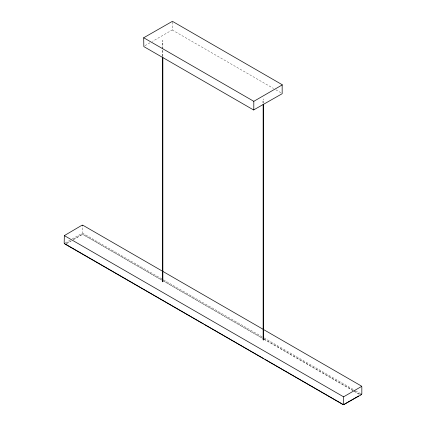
<?xml version="1.0" encoding="UTF-8"?>
<svg xmlns="http://www.w3.org/2000/svg" width="426" height="426" viewBox="0 0 426 426"><rect width="100%" height="100%" fill="white"/><g stroke="black" fill="none" stroke-linecap="round" stroke-linejoin="round"><path stroke-width="0.32" stroke-dasharray="2.13 1.6" d="M263.508 338.675L82.452 234.188L263.508 339M72.143 238.986L82.42 233.049L82.42 226.158M162.412 56.243L162.412 49.523M162.412 48.926L162.412 40.88L162.854 40.944L162.412 40.88M162.854 56.243L162.854 49.523M162.854 48.926L162.854 40.88M172.195 22.093L172.195 29.969L152.449 41.37M263.146 103.092C262.16 101.606 264.157 98.518 263.146 99.034M263.587 103.092L263.587 99.034M144.984 45.678L150.154 42.696M65.226 242.974L69.837 240.317M66.254 243.496L70.849 240.839M73.15 239.513L82.452 234.188M66.829 243.491L71.424 240.834M73.725 239.508L82.452 234.47M172.195 29.969L273.545 88.486M275.84 89.811L282.161 93.459M82.42 233.049L162.87 279.499M163.446 279.829L263.55 337.621M264.125 337.956L355.018 390.434M355.598 390.764L361.349 394.087M264.088 339.005L353.985 390.908M354.56 391.244L360.321 394.567M264.088 339.336L353.404 390.903M353.985 391.233L360.321 394.897"/><path stroke-width="0.64" d="M162.854 57.505L162.854 281.692L162.572 281.783L162.412 56.839M263.587 104.354L263.428 339.943L263.146 339.847L263.146 104.354M361.653 386.387L343.58 396.824L343.58 404.7L343.095 404.625L64.651 243.869L64.166 243.028L64.347 235.61L81.936 225.248L82.905 225.248L361.349 386.004L361.834 386.845L361.834 393.81L361.349 394.646L343.58 404.7M143.7 37.754L143.839 46.599L253.587 109.961L282.161 93.715L282.161 84.694L172.413 21.332L143.7 37.754L253.805 101.324L282.3 84.87M360.321 395.019L360.391 394.657M64.347 243.486L64.651 243.31M65.679 243.954L65.679 244.151M344.235 404.311L358.596 396.015M361.349 394.087L361.653 394.263M64.347 235.61L343.58 396.824M203.404 323.797L65.609 244.194M204.56 324.463L263.912 358.729M265.068 359.395L342.861 404.311M263.587 339.847L263.146 339.847M253.805 101.324L253.805 109.993M162.854 281.692L162.412 281.692M82.42 225.173L82.42 225.524"/></g></svg>
